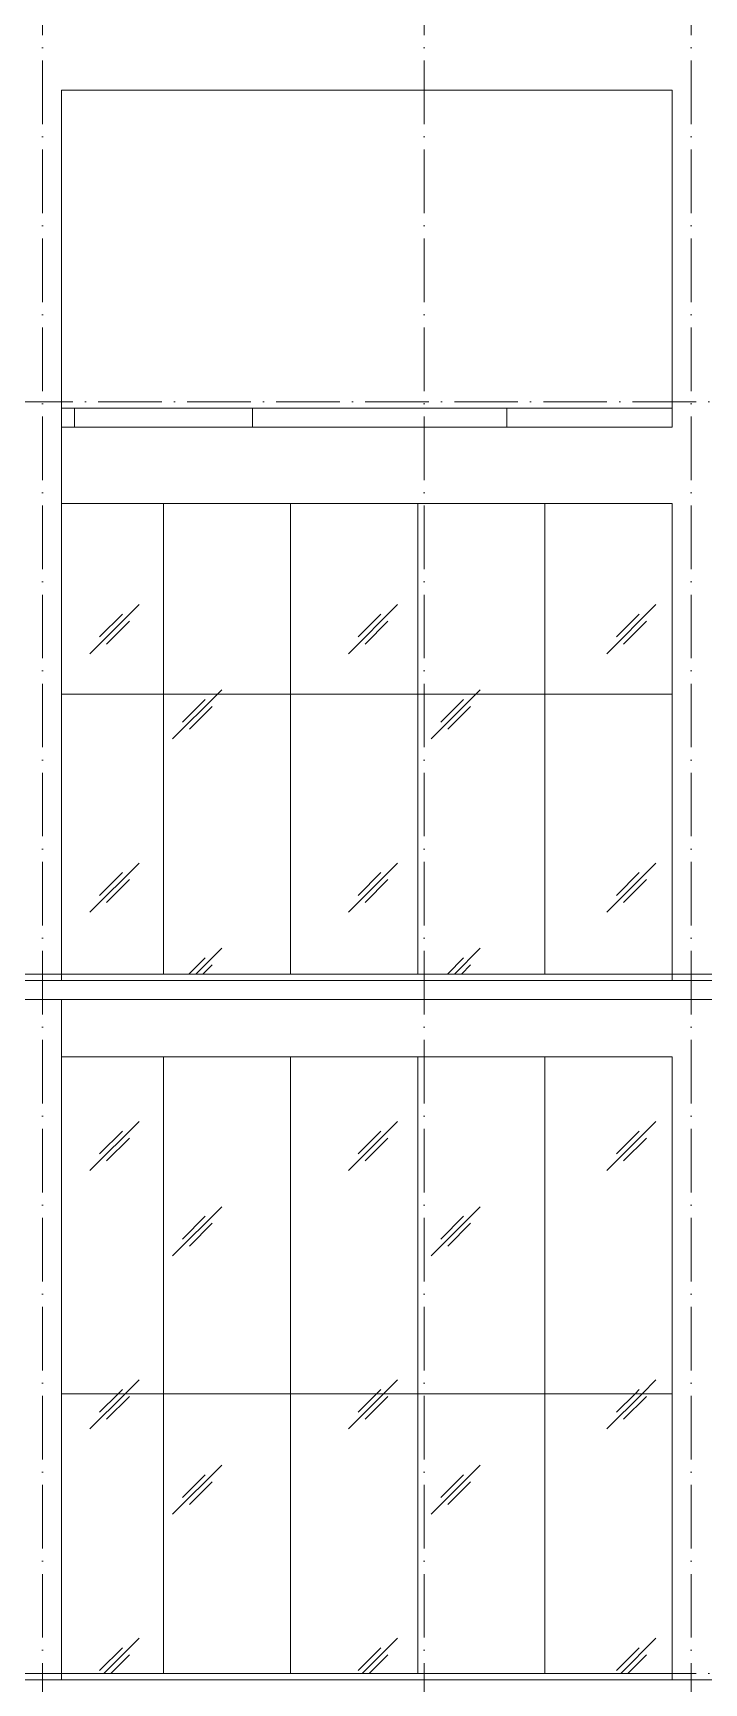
# Model space of a CAD drawing. Header units: millimetres. Extents: x -8482 to 130249, y -7482 to 93550.
# Drawn here: x 108936 to 114211, y 5425 to 18400 of the extents above; entities that cross this region are included whole.
import ezdxf

# ---------------------------------------------------------------- set-up
doc = ezdxf.new("R2010")
doc.units = ezdxf.units.MM
doc.linetypes.add('Grid Line', pattern=[14, 10, -2, 0, -2])
for name, color, linetype, lineweight in [('KINH', 152, 'Continuous', 5), ('NET CAT', 3, 'Continuous', 5), ('NET CATConcrete', 3, 'Continuous', 5), ('NET-THAY', 2, 'Continuous', 9), ('TRUC', 225, 'Continuous', 5)]:
    doc.layers.add(name, color=color, linetype=linetype, lineweight=lineweight)
pattern_1 = [(45, (-16471.1, 1401.6), (0, 2032), [253.6, -2620.09]), (45, (-16526.3, 1456.7), (0, 2032), [253.6, -2620.09]), (45, (-16602.2, 1325.7), (0, 2032), [546.2, -2327.48]), (45, (-17852.9, 2763), (0, 2032), [253.6, -2620.09]), (45, (-17908, 2818.2), (0, 2032), [253.6, -2620.09]), (45, (-17983.9, 2687.1), (0, 2032), [546.2, -2327.48])]

# ---------------------------------------------------------------- blocks, each defined once
blk = doc.blocks.new('System Panel - Glazed-V318-MẶT ĐỨNG TRỤC Q-A')
at = {"layer": 'KINH'}
h = blk.add_hatch(dxfattribs=at)
h.set_pattern_fill('FP_17', color=256, style=0, pattern_type=2)
h.set_pattern_definition(pattern_1)
h.paths.add_polyline_path([(-6500, 5500), (-6500, 7700), (-7500, 7700), (-7500, 5500)], flags=0)
at = {"layer": 'KINH', "color": 10}
for p, q in [((-6500, 7700), (-7500, 7700)), ((-7500, 7700), (-7500, 5500))]:
    blk.add_line(p, q, dxfattribs=at)
blk = doc.blocks.new('System Panel - Glazed-V319-MẶT ĐỨNG TRỤC Q-A')
at = {"layer": 'KINH'}
h = blk.add_hatch(dxfattribs=at)
h.set_pattern_fill('FP_17', color=256, style=0, pattern_type=2)
h.set_pattern_definition(pattern_1)
h.paths.add_polyline_path([(-7500, 5500), (-7500, 7700), (-8500, 7700), (-8500, 5500)], flags=0)
at = {"layer": 'KINH', "color": 10}
for p, q in [((-7500, 7700), (-8500, 7700)), ((-8500, 7700), (-8500, 5500)), ((-7500, 5500), (-7500, 7700))]:
    blk.add_line(p, q, dxfattribs=at)
blk = doc.blocks.new('System Panel - Glazed-V320-MẶT ĐỨNG TRỤC Q-A')
at = {"layer": 'KINH'}
h = blk.add_hatch(dxfattribs=at)
h.set_pattern_fill('FP_17', color=256, style=0, pattern_type=2)
h.set_pattern_definition(pattern_1)
h.paths.add_polyline_path([(-8500, 5500), (-8500, 7700), (-9500, 7700), (-9500, 5500)], flags=0)
at = {"layer": 'KINH', "color": 10}
for p, q in [((-8500, 7700), (-9500, 7700)), ((-9500, 7700), (-9500, 5500)), ((-8500, 5500), (-8500, 7700))]:
    blk.add_line(p, q, dxfattribs=at)
blk = doc.blocks.new('System Panel - Glazed-V321-MẶT ĐỨNG TRỤC Q-A')
at = {"layer": 'KINH'}
h = blk.add_hatch(dxfattribs=at)
h.set_pattern_fill('FP_17', color=256, style=0, pattern_type=2)
h.set_pattern_definition(pattern_1)
h.paths.add_polyline_path([(-10500, 5500), (-9500, 5500), (-9500, 7700), (-10500, 7700), (-10500, 6706)], flags=0)
at = {"layer": 'KINH', "color": 10}
for p, q in [((-9500, 7700), (-10500, 7700)), ((-10500, 7700), (-10500, 5500)), ((-9500, 5500), (-9500, 7700))]:
    blk.add_line(p, q, dxfattribs=at)
blk = doc.blocks.new('System Panel - Glazed-616741-MẶT ĐỨNG TRỤC Q-A')
at = {"layer": 'KINH'}
h = blk.add_hatch(dxfattribs=at)
h.set_pattern_fill('FP_17', color=256, style=0, pattern_type=2)
h.set_pattern_definition(pattern_1)
h.paths.add_polyline_path([(-10500, 5500), (-10500, 7700), (-11300, 7700), (-11300, 5500)], flags=0)
at = {"layer": 'KINH', "color": 10}
for p, q in [((-10500, 7700), (-11300, 7700)), ((-10500, 5500), (-10500, 7700))]:
    blk.add_line(p, q, dxfattribs=at)
blk = doc.blocks.new('System Panel - Glazed-503857-MẶT ĐỨNG TRỤC Q-A')
at = {"layer": 'KINH'}
h = blk.add_hatch(dxfattribs=at)
h.set_pattern_fill('FP_17', color=256, style=0, pattern_type=2)
h.set_pattern_definition(pattern_1)
h.paths.add_polyline_path([(-6500, 7700), (-6500, 10350), (-7500, 10350), (-7500, 7700)], flags=0)
at = {"layer": 'KINH', "color": 10}
for p, q in [((-7500, 10350), (-7500, 7700)), ((-7500, 7700), (-6500, 7700))]:
    blk.add_line(p, q, dxfattribs=at)
blk = doc.blocks.new('System Panel - Glazed-V322-MẶT ĐỨNG TRỤC Q-A')
at = {"layer": 'KINH'}
h = blk.add_hatch(dxfattribs=at)
h.set_pattern_fill('FP_17', color=256, style=0, pattern_type=2)
h.set_pattern_definition(pattern_1)
h.paths.add_polyline_path([(-7500, 7700), (-7500, 10350), (-8500, 10350), (-8500, 7700)], flags=0)
at = {"layer": 'KINH', "color": 10}
for p, q in [((-8500, 10350), (-8500, 7700)), ((-7500, 7700), (-7500, 10350)), ((-8500, 7700), (-7500, 7700))]:
    blk.add_line(p, q, dxfattribs=at)
blk = doc.blocks.new('System Panel - Glazed-V323-MẶT ĐỨNG TRỤC Q-A')
at = {"layer": 'KINH'}
h = blk.add_hatch(dxfattribs=at)
h.set_pattern_fill('FP_17', color=256, style=0, pattern_type=2)
h.set_pattern_definition(pattern_1)
h.paths.add_polyline_path([(-8500, 7700), (-8500, 10350), (-9500, 10350), (-9500, 7700)], flags=0)
at = {"layer": 'KINH', "color": 10}
for p, q in [((-9500, 10350), (-9500, 7700)), ((-8500, 7700), (-8500, 10350)), ((-9500, 7700), (-8500, 7700))]:
    blk.add_line(p, q, dxfattribs=at)
blk = doc.blocks.new('System Panel - Glazed-V324-MẶT ĐỨNG TRỤC Q-A')
at = {"layer": 'KINH'}
h = blk.add_hatch(dxfattribs=at)
h.set_pattern_fill('FP_17', color=256, style=0, pattern_type=2)
h.set_pattern_definition(pattern_1)
h.paths.add_polyline_path([(-9500, 7700), (-9500, 10350), (-10500, 10350), (-10500, 7700), (-10304, 7700)], flags=0)
at = {"layer": 'KINH', "color": 10}
for p, q in [((-10500, 10350), (-10500, 7700)), ((-9500, 7700), (-9500, 10350)), ((-10500, 7700), (-9500, 7700))]:
    blk.add_line(p, q, dxfattribs=at)
blk = doc.blocks.new('System Panel - Glazed-616742-MẶT ĐỨNG TRỤC Q-A')
at = {"layer": 'KINH'}
h = blk.add_hatch(dxfattribs=at)
h.set_pattern_fill('FP_17', color=256, style=0, pattern_type=2)
h.set_pattern_definition(pattern_1)
h.paths.add_polyline_path([(-10500, 7700), (-10500, 10350), (-11300, 10350), (-11300, 7700)], flags=0)
at = {"layer": 'KINH', "color": 10}
for p, q in [((-10500, 7700), (-10500, 10350)), ((-11300, 7700), (-10500, 7700))]:
    blk.add_line(p, q, dxfattribs=at)
blk = doc.blocks.new('System Panel - Glazed-V356-MẶT ĐỨNG TRỤC Q-A')
at = {"layer": 'KINH'}
h = blk.add_hatch(dxfattribs=at)
h.set_pattern_fill('FP_17', color=256, style=0, pattern_type=2)
h.set_pattern_definition(pattern_1)
h.paths.add_polyline_path([(-6500, 11000), (-6500, 13200), (-7500, 13200), (-7500, 11000)], flags=0)
at = {"layer": 'KINH', "color": 10}
for p, q in [((-6500, 13200), (-7500, 13200)), ((-7500, 13200), (-7500, 11000))]:
    blk.add_line(p, q, dxfattribs=at)
blk = doc.blocks.new('System Panel - Glazed-V357-MẶT ĐỨNG TRỤC Q-A')
at = {"layer": 'KINH'}
h = blk.add_hatch(dxfattribs=at)
h.set_pattern_fill('FP_17', color=256, style=0, pattern_type=2)
h.set_pattern_definition(pattern_1)
h.paths.add_polyline_path([(-7500, 11000), (-7500, 13200), (-8500, 13200), (-8500, 11000)], flags=0)
at = {"layer": 'KINH', "color": 10}
for p, q in [((-7500, 13200), (-8500, 13200)), ((-8500, 13200), (-8500, 11000)), ((-7500, 11000), (-7500, 13200))]:
    blk.add_line(p, q, dxfattribs=at)
blk = doc.blocks.new('System Panel - Glazed-V358-MẶT ĐỨNG TRỤC Q-A')
at = {"layer": 'KINH'}
h = blk.add_hatch(dxfattribs=at)
h.set_pattern_fill('FP_17', color=256, style=0, pattern_type=2)
h.set_pattern_definition(pattern_1)
h.paths.add_polyline_path([(-8500, 11000), (-8500, 13200), (-9500, 13200), (-9500, 11000)], flags=0)
at = {"layer": 'KINH', "color": 10}
for p, q in [((-8500, 13200), (-9500, 13200)), ((-9500, 13200), (-9500, 11000)), ((-8500, 11000), (-8500, 13200))]:
    blk.add_line(p, q, dxfattribs=at)
blk = doc.blocks.new('System Panel - Glazed-V359-MẶT ĐỨNG TRỤC Q-A')
at = {"layer": 'KINH'}
h = blk.add_hatch(dxfattribs=at)
h.set_pattern_fill('FP_17', color=256, style=0, pattern_type=2)
h.set_pattern_definition(pattern_1)
h.paths.add_polyline_path([(-9500, 11000), (-9500, 13200), (-10500, 13200), (-10500, 11000), (-10304, 11000)], flags=0)
at = {"layer": 'KINH', "color": 10}
for p, q in [((-9500, 13200), (-10500, 13200)), ((-10500, 13200), (-10500, 11000)), ((-9500, 11000), (-9500, 13200))]:
    blk.add_line(p, q, dxfattribs=at)
blk = doc.blocks.new('System Panel - Glazed-624013-MẶT ĐỨNG TRỤC Q-A')
at = {"layer": 'KINH'}
h = blk.add_hatch(dxfattribs=at)
h.set_pattern_fill('FP_17', color=256, style=0, pattern_type=2)
h.set_pattern_definition(pattern_1)
h.paths.add_polyline_path([(-11300, 11000), (-10500, 11000), (-10500, 13200), (-11300, 13200), (-11300, 11330)], flags=0)
at = {"layer": 'KINH', "color": 10}
for p, q in [((-10500, 13200), (-11300, 13200)), ((-10500, 11000), (-10500, 13200))]:
    blk.add_line(p, q, dxfattribs=at)
blk = doc.blocks.new('System Panel - Glazed-610713-MẶT ĐỨNG TRỤC Q-A')
at = {"layer": 'KINH'}
h = blk.add_hatch(dxfattribs=at)
h.set_pattern_fill('FP_17', color=256, style=0, pattern_type=2)
h.set_pattern_definition(pattern_1)
h.paths.add_polyline_path([(-6500, 13200), (-6500, 14700), (-7500, 14700), (-7500, 13200)], flags=0)
at = {"layer": 'KINH', "color": 10}
for p, q in [((-7500, 14700), (-7500, 13200)), ((-7500, 13200), (-6500, 13200))]:
    blk.add_line(p, q, dxfattribs=at)
blk = doc.blocks.new('System Panel - Glazed-V360-MẶT ĐỨNG TRỤC Q-A')
at = {"layer": 'KINH'}
h = blk.add_hatch(dxfattribs=at)
h.set_pattern_fill('FP_17', color=256, style=0, pattern_type=2)
h.set_pattern_definition(pattern_1)
h.paths.add_polyline_path([(-7500, 13200), (-7500, 14700), (-8500, 14700), (-8500, 13200)], flags=0)
at = {"layer": 'KINH', "color": 10}
for p, q in [((-8500, 14700), (-8500, 13200)), ((-7500, 13200), (-7500, 14700)), ((-8500, 13200), (-7500, 13200))]:
    blk.add_line(p, q, dxfattribs=at)
blk = doc.blocks.new('System Panel - Glazed-V361-MẶT ĐỨNG TRỤC Q-A')
at = {"layer": 'KINH'}
h = blk.add_hatch(dxfattribs=at)
h.set_pattern_fill('FP_17', color=256, style=0, pattern_type=2)
h.set_pattern_definition(pattern_1)
h.paths.add_polyline_path([(-8500, 13200), (-8500, 14700), (-9500, 14700), (-9500, 13200)], flags=0)
at = {"layer": 'KINH', "color": 10}
for p, q in [((-9500, 14700), (-9500, 13200)), ((-8500, 13200), (-8500, 14700)), ((-9500, 13200), (-8500, 13200))]:
    blk.add_line(p, q, dxfattribs=at)
blk = doc.blocks.new('System Panel - Glazed-V362-MẶT ĐỨNG TRỤC Q-A')
at = {"layer": 'KINH'}
h = blk.add_hatch(dxfattribs=at)
h.set_pattern_fill('FP_17', color=256, style=0, pattern_type=2)
h.set_pattern_definition(pattern_1)
h.paths.add_polyline_path([(-9500, 13200), (-9500, 14700), (-10500, 14700), (-10500, 13200), (-10304, 13200)], flags=0)
at = {"layer": 'KINH', "color": 10}
for p, q in [((-10500, 14700), (-10500, 13200)), ((-9500, 13200), (-9500, 14700)), ((-10500, 13200), (-9500, 13200))]:
    blk.add_line(p, q, dxfattribs=at)
blk = doc.blocks.new('System Panel - Glazed-624014-MẶT ĐỨNG TRỤC Q-A')
at = {"layer": 'KINH'}
h = blk.add_hatch(dxfattribs=at)
h.set_pattern_fill('FP_17', color=256, style=0, pattern_type=2)
h.set_pattern_definition(pattern_1)
h.paths.add_polyline_path([(-10500, 13200), (-10500, 14700), (-11300, 14700), (-11300, 13200)], flags=0)
at = {"layer": 'KINH', "color": 10}
for p, q in [((-10500, 13200), (-10500, 14700)), ((-11300, 13200), (-10500, 13200))]:
    blk.add_line(p, q, dxfattribs=at)
blk = doc.blocks.new('ALC1807-ASCENT PLAZA-TANG 1_2_rvt-2-MẶT ĐỨNG TRỤC Q-A')
at = {"layer": 'NET-THAY', "lineweight": 15}
blk.add_line((-11300, 15450), (-6500, 15450), dxfattribs=at)
at = {"layer": 'NET-THAY'}
for p, q in [((-11600, 11000), (0, 11000)), ((0, 10950), (-11600, 10950)), ((-11300, 5500), (-6500, 5500))]:
    blk.add_line(p, q, dxfattribs=at)
at = {"lineweight": 9}
for name in ['System Panel - Glazed-624014-MẶT ĐỨNG TRỤC Q-A', 'System Panel - Glazed-V362-MẶT ĐỨNG TRỤC Q-A', 'System Panel - Glazed-V361-MẶT ĐỨNG TRỤC Q-A', 'System Panel - Glazed-V360-MẶT ĐỨNG TRỤC Q-A', 'System Panel - Glazed-610713-MẶT ĐỨNG TRỤC Q-A', 'System Panel - Glazed-624013-MẶT ĐỨNG TRỤC Q-A', 'System Panel - Glazed-V359-MẶT ĐỨNG TRỤC Q-A', 'System Panel - Glazed-V358-MẶT ĐỨNG TRỤC Q-A', 'System Panel - Glazed-V357-MẶT ĐỨNG TRỤC Q-A', 'System Panel - Glazed-V356-MẶT ĐỨNG TRỤC Q-A', 'System Panel - Glazed-616742-MẶT ĐỨNG TRỤC Q-A', 'System Panel - Glazed-V324-MẶT ĐỨNG TRỤC Q-A', 'System Panel - Glazed-V323-MẶT ĐỨNG TRỤC Q-A', 'System Panel - Glazed-V322-MẶT ĐỨNG TRỤC Q-A', 'System Panel - Glazed-503857-MẶT ĐỨNG TRỤC Q-A', 'System Panel - Glazed-616741-MẶT ĐỨNG TRỤC Q-A', 'System Panel - Glazed-V321-MẶT ĐỨNG TRỤC Q-A', 'System Panel - Glazed-V320-MẶT ĐỨNG TRỤC Q-A', 'System Panel - Glazed-V319-MẶT ĐỨNG TRỤC Q-A', 'System Panel - Glazed-V318-MẶT ĐỨNG TRỤC Q-A']:
    blk.add_blockref(name, (0, 0), dxfattribs=at)

msp = doc.modelspace()

# ---------------------------------------------------------------- linework, layer by layer
at = {"layer": 'NET CAT'}
for p, q in [((109160.6, 17950), (109160.6, 10950)), ((113960.6, 17950), (113960.6, 15300)), ((109260.6, 15450), (109260.6, 15300)), ((110660.6, 15450), (110660.6, 15300)), ((112660.6, 15450), (112660.6, 15300)), ((113960.6, 14700), (113960.6, 10950)), ((108860.6, 10950), (109160.6, 10950)), ((113960.6, 10950), (114260.6, 10950)), ((108860.6, 10800), (109160.6, 10800)), ((109160.6, 10800), (109160.6, 5450)), ((113960.6, 10800), (114260.6, 10800)), ((113960.6, 10350), (113960.6, 5450)), ((109160.6, 5450), (108860.6, 5450)), ((114260.6, 5450), (113960.6, 5450))]:
    msp.add_line(p, q, dxfattribs=at)
at = {"layer": 'NET CATConcrete'}
for p, q in [((109160.6, 17950), (113960.6, 17950)), ((109160.6, 15300), (109160.6, 14700)), ((109160.6, 15300), (113960.6, 15300)), ((109160.6, 14700), (113960.6, 14700)), ((113960.6, 10800), (109160.6, 10800)), ((109160.6, 10350), (109160.6, 10800)), ((109160.6, 10350), (113960.6, 10350))]:
    msp.add_line(p, q, dxfattribs=at)
at = {"layer": 'NET-THAY'}
for p, q in [((108860.6, 10950), (120460.6, 10950)), ((120460.6, 10800), (99435.6, 10800)), ((108860.6, 5450), (120160.6, 5450))]:
    msp.add_line(p, q, dxfattribs=at)
at = {"layer": 'TRUC', "linetype": 'Grid Line', "ltscale": 50}
for p, q in [((109010.6, -6119.7), (109010.6, 93540.4)), ((112010.6, -6119.7), (112010.6, 93540.4)), ((114110.6, -6119.7), (114110.6, 93540.4)), ((68842.1, 15500), (128842.1, 15500)), ((68842.1, 11000), (128842.1, 11000)), ((68842.1, 5500), (128842.1, 5500))]:
    msp.add_line(p, q, dxfattribs=at)

# ---------------------------------------------------------------- block references
at = {"color": 130, "lineweight": 5}
msp.add_blockref('ALC1807-ASCENT PLAZA-TANG 1_2_rvt-2-MẶT ĐỨNG TRỤC Q-A', (120460.5, 0), dxfattribs=at)

doc.saveas('drawing.dxf')
